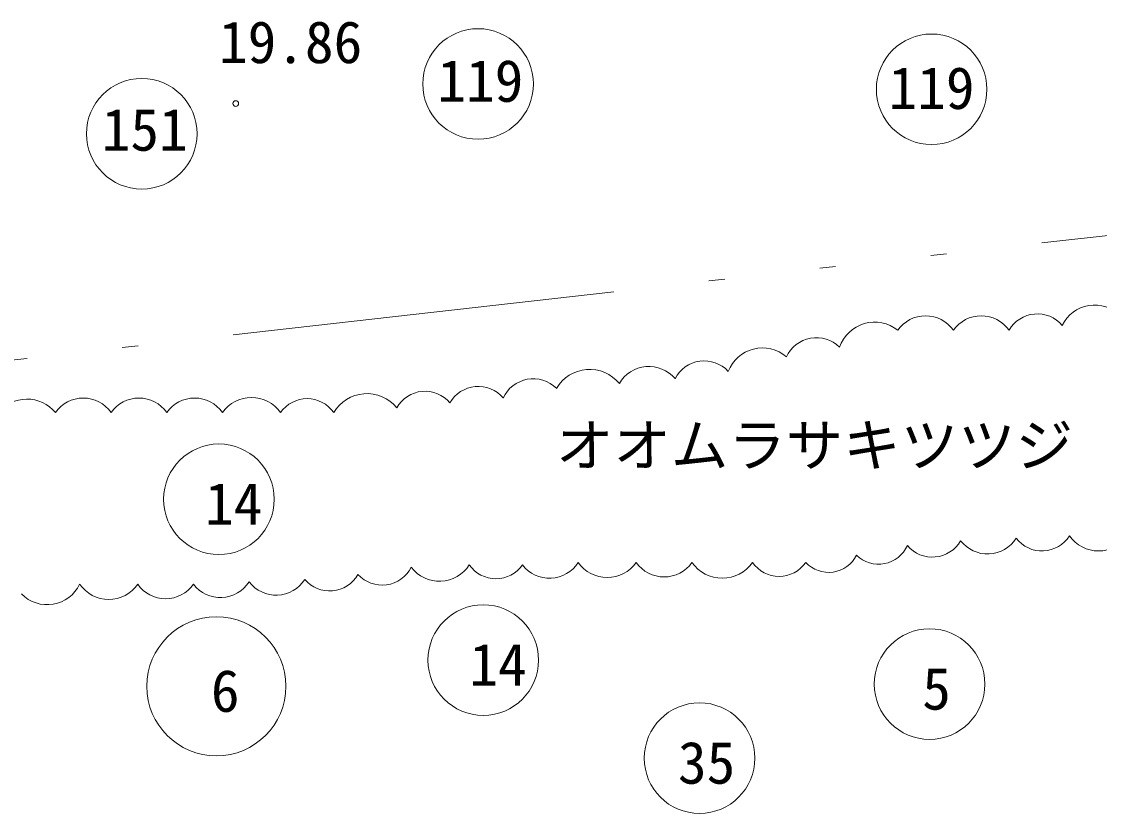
# Model space of a CAD drawing. Units: millimetres, scale not verified. Extents: x 0 to 420500, y 0 to 297000.
# Drawn here: x 103536 to 111979, y 45555 to 51759 of the extents above; entities that cross this region are included whole.
import ezdxf
from ezdxf.enums import TextEntityAlignment as Align

# ---------------------------------------------------------------- set-up
doc = ezdxf.new("R2010")
doc.units = ezdxf.units.MM
doc.header["$LTSCALE"] = 500
doc.linetypes.add('DASHED_TRIPLE_DOTTED', pattern=[12.75, 6, -1.5, 0.25, -1.5, 0.25, -1.5, 0.25, -1.5])
for name, color, linetype, lineweight in [('0-1公園内現況', 7, 'Continuous', 13), ('0-4樹木', 3, 'Continuous', 13), ('0-5樹木番号(名称)', 3, 'Continuous', 13), ('0-A系統図(電気)', 6, 'DASHED_TRIPLE_DOTTED', 13)]:
    doc.layers.add(name, color=color, linetype=linetype, lineweight=lineweight)
doc.styles.add('ＭＳ ゴシック', font='')
doc.styles.get('ＭＳ ゴシック').set_extended_font_data('MS Gothic')

msp = doc.modelspace()

# ---------------------------------------------------------------- linework, layer by layer
at = {"layer": '0-1公園内現況'}
msp.add_circle((105213.5, 51117.2), 22.3, dxfattribs=at)
at = {"layer": '0-4樹木'}
for centre, radius in [((107112.1, 51270.2), 433.2), ((110665, 51228.5), 433.2), ((104477.8, 50880.3), 433.2), ((105082.1, 48016.3), 433.2), ((107152.7, 46756.2), 433.2), ((105062.2, 46550.8), 544.9), ((110648.9, 46568.3), 433.2), ((108846.7, 45988), 433.2)]:
    msp.add_circle(centre, radius, dxfattribs=at)
for centre, radius, start, end in [((111942.4, 49257), 281.6, 44.45832, 154.45832), ((110218.1, 49114.8), 289.3, 51.25339, 161.25339), ((110617.2, 49187.8), 266.2, 35, 145), ((111053.2, 49187.8), 266.2, 35, 145), ((111493.1, 49213.4), 255.7, 40.19218, 150.19218), ((109762.1, 49023.9), 258.8, 45.30007, 155.30007), ((109339.3, 48915.8), 286.3, 49.03043, 159.03043), ((108883.3, 48843.8), 256.9, 42.76163, 152.76163), ((107985.6, 48732), 301.8, 39.39683, 149.39683), ((108450.1, 48789.8), 267.2, 39.96757, 149.96757), ((107113.5, 48644.9), 255.7, 40.19218, 150.19218), ((107543.8, 48701.7), 258.8, 45.30007, 155.30007), ((104019.3, 48543.5), 266.2, 35, 145), ((104455.3, 48543.5), 266.2, 35, 145), ((104891.4, 48543.5), 266.2, 35, 145), ((105337, 48536.8), 277.7, 35, 145), ((105773, 48550.1), 254.6, 35, 145), ((106241.3, 48542.5), 301.8, 39.39683, 149.39683), ((106696.3, 48607), 255.7, 40.19218, 150.19218), ((103577.5, 48511.2), 290.2, 39.57194, 141.26221), ((111103.5, 47853.9), 266.4, 217.48827, 327.48827), ((111530.1, 47866.2), 254.9, 217.60164, 327.60164), ((111972.8, 47888.9), 277.7, 215, 325), ((110249.3, 47755.3), 247.4, 225.77976, 335.77976), ((110670.2, 47818.8), 255.7, 220.19218, 330.19218), ((109857.8, 47689), 245.5, 223.12643, 333.12643), ((106359.8, 47600.9), 256.9, 222.76163, 332.76163), ((106809.2, 47652.1), 278, 217.3851, 327.3851), ((107251.9, 47648.3), 254.6, 215, 325), ((107671.8, 47664.4), 266.4, 217.48827, 327.48827), ((108124, 47680.5), 277.7, 215, 325), ((108569.5, 47673.8), 266.2, 215, 325), ((109024.6, 47687.1), 289.3, 215, 325), ((109470.1, 47667.2), 254.6, 215, 325), ((105093.3, 47512.8), 266.4, 217.48866, 327.48866), ((105529.4, 47531.7), 266.4, 217.48829, 327.48829), ((105949.3, 47553.5), 255.7, 220.19218, 330.19218), ((103736.8, 47472), 281.6, 224.45786, 334.45786), ((104218.4, 47509.9), 277.7, 215, 325), ((104663.9, 47503.3), 266.2, 215, 325)]:
    msp.add_arc(centre, radius, start, end, dxfattribs=at)
at = {"layer": '0-A系統図(電気)'}
msp.add_line((73523.3, 45697), (124105.1, 51457.2), dxfattribs=at)

# ---------------------------------------------------------------- texts
at = {"layer": '0-1公園内現況', "style": 'ＭＳ ゴシック'}
msp.add_text('19.86', height=329.9, dxfattribs=at).set_placement((105643.5, 51598.5), align=Align.MIDDLE_CENTER)
at = {"layer": '0-5樹木番号(名称)', "style": 'ＭＳ ゴシック'}
for s, p in [('119', (107130, 51295.4)), ('119', (110664.3, 51239.1)), ('151', (104500.4, 50912.3)), ('オオムラサキツツジ', (109747.2, 48440.1)), ('14', (105197.5, 47981.3)), ('14', (107268.2, 46721.2)), ('6', (105131.3, 46515.8)), ('5', (110703.5, 46533.3)), ('35', (108902.2, 45953))]:
    msp.add_text(s, height=329.9, dxfattribs=at).set_placement(p, align=Align.MIDDLE_CENTER)

doc.saveas('drawing.dxf')
